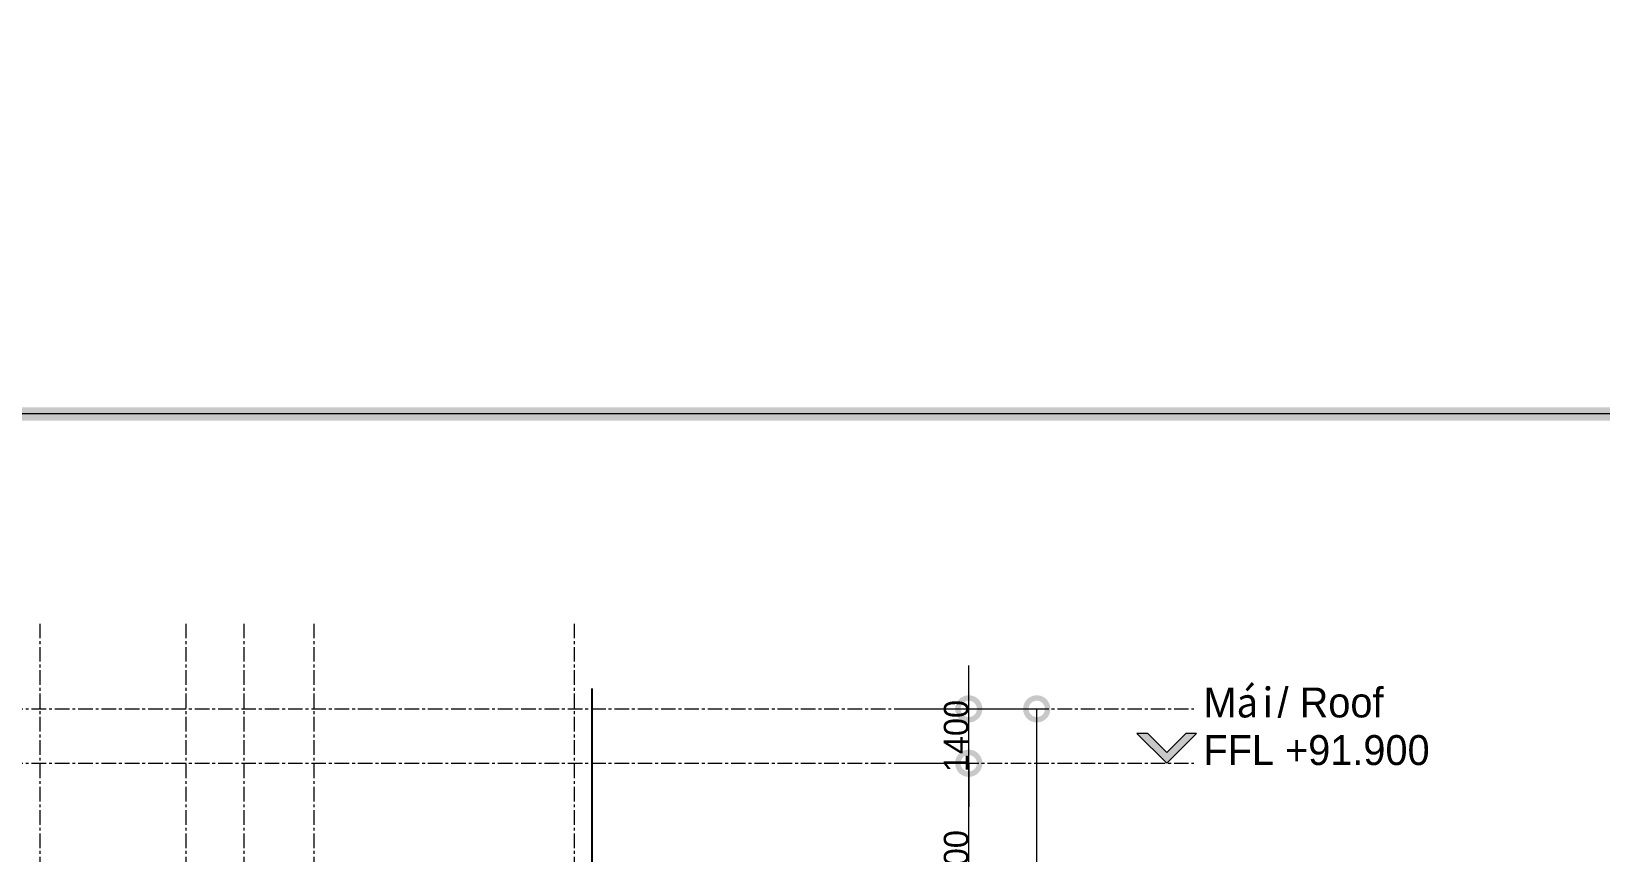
# Model space of a CAD drawing. Header units: millimetres. Extents: x -100356 to 314685, y 446 to 1273965.
# Drawn here: x 118527 to 158910, y 254687 to 275825 of the extents above; entities that cross this region are included whole.
import ezdxf
from ezdxf.xclip import XClip

# ---------------------------------------------------------------- set-up
doc = ezdxf.new("R2010")
doc.units = ezdxf.units.MM
doc.header["$XCLIPFRAME"] = 2
doc.linetypes.add('20180221 BF$0$Core - tb$0$HIDDEN', pattern=[0.375, 0.25, -0.125])
doc.linetypes.add('section$0$CENTER', pattern=[2, 1.25, -0.25, 0.25, -0.25])
doc.layers.get('DEFPOINTS').update_dxf_attribs({"lineweight": 13})
for name, color, linetype, lineweight in [('@ color hatch', 7, 'Continuous', 13), ('section$0$A-_ANOT----_D', 7, 'Continuous', 5), ('section$0$A-_FLORLEVL_E', 7, 'Continuous', 5), ('section$0$A-_WALL----_H', 1, 'Continuous', 18), ('section$0$NKC_TRUC', 8, 'section$0$CENTER', 13)]:
    doc.layers.add(name, color=color, linetype=linetype, lineweight=lineweight)
doc.styles.add('section$0$Arial', font='Font - TrueType - Arial.ttf', dxfattribs={"width": 0.95, "height": 770})
doc.styles.add('section$0$Arial_1', font='Font - TrueType - Arial.ttf', dxfattribs={"width": 0.95, "height": 630})
doc.dimstyles.new('section$0$A3_-_A4', dxfattribs={"dimscale": 304.8, "dimtxt": 642.763422, "dimasz": 3.674541, "dimexe": 0, "dimexo": 0.0625, "dimgap": 0, "dimtad": 1, "dimdec": 0, "dimzin": 0, "dimdsep": 46, "dimtxsty": 'section$0$Arial_1', "dimblk1": 'section$0$_DotSmall', "dimblk2": 'section$0$_DotSmall', "dimsah": 1, "dimcen": 0.09, "dimazin": 0, "dimtfac": 1, "dimtdec": 4, "dimtix": 1, "dimtmove": 0, "dimatfit": 3, "dimfxl": 5.74147, "dimfxlon": 1, "dimtvp": 1, "dimtolj": 1, "dimtzin": 0, "dimarcsym": 2})

# ---------------------------------------------------------------- blocks, each defined once
blk = doc.blocks.new('section$0$Level - Style - 01-878048-Section 2')
at = {"layer": 'section$0$A-_FLORLEVL_E'}
blk.add_hatch(color=256, dxfattribs=at).paths.add_polyline_path([(132232, 760), (131462, -10), (130692, 760), (130974, 760), (131463, 271), (131952, 760)], flags=0)
at = {"layer": 'section$0$A-_FLORLEVL_E', "lineweight": 9}
for p, q in [((130974, 760), (130692, 760)), ((130692, 760), (131462, -10)), ((131463, 271), (130974, 760)), ((131462, -10), (132232, 760)), ((131952, 760), (131463, 271)), ((132232, 760), (131952, 760))]:
    blk.add_line(p, q, dxfattribs=at)
blk = doc.blocks.new('section$0$_DotSmall')
at = {"color": 0, "linetype": 'ByBlock', "const_width": 0.5}
blk.add_lwpolyline([(-0.0625, 0, 1), (0.0625, 0, 1)], format="xyb", close=True, dxfattribs=at)
blk = doc.blocks.new('*D662')
at = {"layer": 'DEFPOINTS', "color": 0, "transparency": 16777216}
for p in [(-7543, 92400), (-5793, 92400), (-7524, 87100)]:
    blk.add_point(p, dxfattribs=at)
at = {"layer": 'section$0$A-_ANOT----_D', "color": 0, "lineweight": -2, "transparency": 16777216}
for p, q in [((-7524, 92400), (-5793, 92400)), ((-5793, 87100), (-5793, 92400)), ((-7505, 87100), (-5793, 87100))]:
    blk.add_line(p, q, dxfattribs=at)
at = {"layer": 'section$0$A-_ANOT----_D', "color": 0, "lineweight": -2, "transparency": 16777216, "xscale": 1120, "yscale": 1120, "zscale": 1120}
for p, rotation in [((-5793, 92400), 90), ((-5793, 87100), 270)]:
    blk.add_blockref('section$0$_DotSmall', p, dxfattribs=dict(at, rotation=rotation))
at = {"layer": 'section$0$A-_ANOT----_D', "color": 0, "transparency": 16777216, "insert": (-6115, 89750), "char_height": 630, "attachment_point": 5, "rotation": 90, "style": 'section$0$Arial_1'}
blk.add_mtext('\\A1;5300', dxfattribs=at)
blk = doc.blocks.new('*D663')
at = {"layer": 'DEFPOINTS', "color": 0, "transparency": 16777216}
for p in [(-7543, 93800), (-5793, 93800), (-7543, 92400)]:
    blk.add_point(p, dxfattribs=at)
at = {"layer": 'section$0$A-_ANOT----_D', "color": 0, "lineweight": -2, "transparency": 16777216}
for p, q in [((-5793, 93800), (-5793, 94920)), ((-7524, 93800), (-5793, 93800)), ((-5793, 92400), (-5793, 93800)), ((-7524, 92400), (-5793, 92400)), ((-5793, 92400), (-5793, 91280))]:
    blk.add_line(p, q, dxfattribs=at)
at = {"layer": 'section$0$A-_ANOT----_D', "color": 0, "lineweight": -2, "transparency": 16777216, "xscale": 1120, "yscale": 1120, "zscale": 1120}
for p, rotation in [((-5793, 93800), 270), ((-5793, 92400), 90)]:
    blk.add_blockref('section$0$_DotSmall', p, dxfattribs=dict(at, rotation=rotation))
at = {"layer": 'section$0$A-_ANOT----_D', "color": 0, "transparency": 16777216, "insert": (-6115, 93100), "char_height": 630, "attachment_point": 5, "rotation": 90, "style": 'section$0$Arial_1'}
blk.add_mtext('\\A1;1400', dxfattribs=at)
blk = doc.blocks.new('*D665')
at = {"layer": 'DEFPOINTS', "color": 0, "transparency": 16777216}
for p in [(-5793, 93800), (-4043, 93800), (-5793, -500)]:
    blk.add_point(p, dxfattribs=at)
at = {"layer": 'section$0$A-_ANOT----_D', "color": 0, "lineweight": -2, "transparency": 16777216}
for p, q in [((-5774, 93800), (-4043, 93800)), ((-4043, -500), (-4043, 93800)), ((-5774, -500), (-4043, -500))]:
    blk.add_line(p, q, dxfattribs=at)
at = {"layer": 'section$0$A-_ANOT----_D', "color": 0, "lineweight": -2, "transparency": 16777216, "xscale": 1120, "yscale": 1120, "zscale": 1120}
for p, rotation in [((-4043, 93800), 90), ((-4043, -500), 270)]:
    blk.add_blockref('section$0$_DotSmall', p, dxfattribs=dict(at, rotation=rotation))
at = {"layer": 'section$0$A-_ANOT----_D', "color": 0, "transparency": 16777216, "insert": (-4365, 46650), "char_height": 630, "attachment_point": 5, "rotation": 90, "style": 'section$0$Arial_1'}
blk.add_mtext('\\A1;94300', dxfattribs=at)
blk = doc.blocks.new('section$0$grid section')
at = {"layer": 'section$0$NKC_TRUC', "ltscale": 300}
for p, q in [((-141943.9, 93800), (0, 93800)), ((-141943.9, 92400), (0, 92400))]:
    blk.add_line(p, q, dxfattribs=at)
at = {"layer": 'section$0$A-_FLORLEVL_E', "lineweight": 9}
blk.add_blockref('section$0$Level - Style - 01-878048-Section 2', (-132162.1, 92409.9), dxfattribs=at)
at = {"layer": 'section$0$A-_FLORLEVL_E', "char_height": 770, "attachment_point": 1, "line_spacing_factor": 0.941778, "style": 'section$0$Arial'}
for s, insert, width in [('M{\\fSimSun|b0|i0|c0|p2;ái}/ Roof', (244.9, 94350.4), 5175.315), ('FFL +91.900', (244.9, 93125.4), 6872.14)]:
    blk.add_mtext(s, dxfattribs=dict(at, insert=insert, width=width))
at = {"layer": 'section$0$A-_ANOT----_D'}
for base, p1, p2, override, picture, middle in [((-5793, 93800), (-7543, 92400), (-7543, 93800), {"dimpost": '<>', "dimfxl": 1400}, '*D663', (-6114.6, 93100)), ((-4043, 93800), (-5793, -500), (-5793, 93800), {"dimpost": '<>', "dimfxl": 89600}, '*D665', (-4364.9, 46650)), ((-5793, 92400), (-7523.9, 87100), (-7543, 92400), {"dimpost": '<>', "dimfxl": 4500}, '*D662', (-6114.9, 89750))]:
    dim = blk.add_linear_dim(base=base, p1=p1, p2=p2, angle=90, dimstyle='section$0$A3_-_A4', override=override, dxfattribs=at)
    dim.commit()
    dim.dimension.update_dxf_attribs({"geometry": picture, "text_midpoint": middle})
blk = doc.blocks.new('section')
at = {"layer": 'section$0$A-_WALL----_H', "linetype": '20180221 BF$0$Core - tb$0$HIDDEN', "ltscale": 300, "const_width": 50}
blk.add_lwpolyline([(282815, 450), (282815, 94329)], dxfattribs=at)
at = {"layer": 'section$0$NKC_TRUC', "ltscale": 300}
for p, q in [((268611, 95993), (268611, -15127)), ((272361, 95993), (272361, -15127)), ((273861, 95993), (273861, -15127)), ((275661, 95993), (275661, -15127)), ((282361, 95993), (282361, -15127))]:
    blk.add_line(p, q, dxfattribs=at)
at = {"layer": 'section$0$A-_FLORLEVL_E'}
blk.add_blockref('section$0$grid section', (298305, 0), dxfattribs=at)

msp = doc.modelspace()

# ---------------------------------------------------------------- linework, layer by layer
at = {"layer": 'DEFPOINTS', "const_width": 345.1, "elevation": 0}
msp.add_lwpolyline([(17228.7, 265975.5), (17228.7, 366757.2), (159772.7, 366757.2), (159772.7, 265975.5)], close=True, dxfattribs=at)

# ---------------------------------------------------------------- block references
at = {"layer": '@ color hatch', "ltscale": 0.5}
ref = msp.add_blockref('section', (-149862.3, 164586), dxfattribs=at)
XClip(ref).set_block_clipping_path([(169394.0948857647, -24157.8838648469), (313883.7615168951, 101394.6180912155)])

doc.saveas('drawing.dxf')
